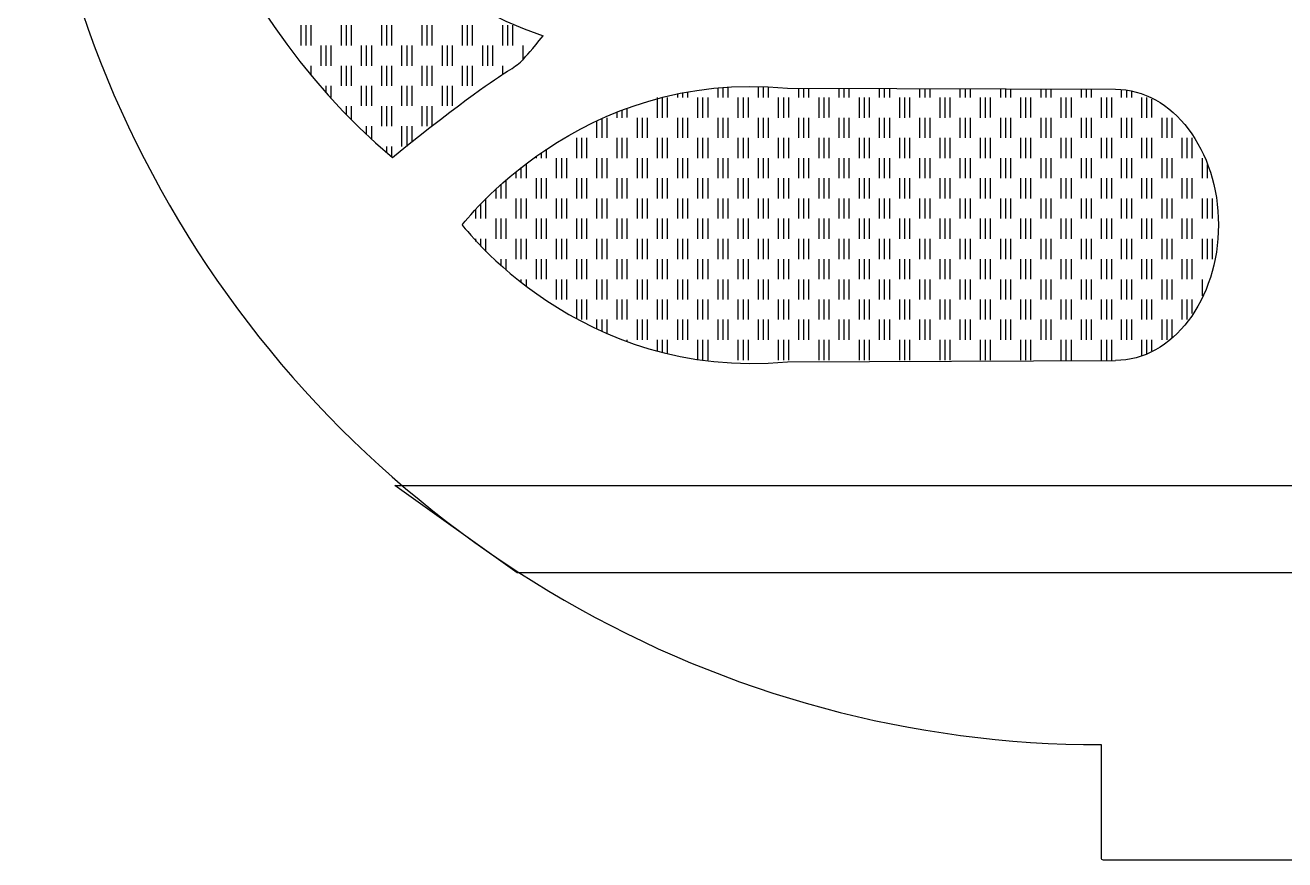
# Model space of a CAD drawing. Extents: x 5 to 365, y 4 to 206.
# Drawn here: x 5.5 to 67.9, y 88 to 129.3 of the extents above; entities that cross this region are included whole.
import ezdxf

# ---------------------------------------------------------------- set-up
doc = ezdxf.new("R2010")
doc.units = 0
doc.layers.add('Your_Design', color=7, linetype='CONTINUOUS')

msp = doc.modelspace()

# ---------------------------------------------------------------- linework, layer by layer
at = {"layer": 'Your_Design', "color": 1}
for points in [[(19.159122, 129.316794), (19.159122, 128.314983)], [(19.409121, 129.316794), (19.409121, 128.314983)], [(19.659121, 129.315796), (19.659121, 128.314983)], [(21.159121, 129.316794), (21.159121, 128.314983)], [(21.409121, 129.316794), (21.409121, 128.314983)], [(21.65912, 129.315796), (21.65912, 128.314983)], [(23.159124, 129.316794), (23.159124, 128.314983)], [(23.409124, 129.316794), (23.409124, 128.314983)], [(23.659123, 129.315796), (23.659123, 128.314983)], [(25.159124, 129.316794), (25.159124, 128.314983)], [(25.409123, 129.316794), (25.409123, 128.314983)], [(25.659123, 129.315796), (25.659123, 128.314983)], [(27.159123, 129.316801), (27.159123, 128.314986)], [(27.409123, 129.316801), (27.409123, 128.314986)], [(27.659122, 129.315799), (27.659122, 128.314986)], [(29.159123, 129.316801), (29.159123, 128.314986)], [(29.409122, 129.316801), (29.409122, 128.314986)], [(29.659122, 129.315799), (29.659122, 128.314986)], [(30.159124, 128.314986), (30.159124, 127.595623)], [(19.659121, 127.314985), (19.659121, 126.836166)], [(29.159123, 127.314988), (29.159123, 126.862889)], [(20.409119, 126.314987), (20.409119, 125.975611)], [(20.659119, 126.314987), (20.659119, 125.735066)], [(22.159123, 126.314987), (22.159123, 125.320799)], [(22.409122, 126.314987), (22.409122, 125.320799)], [(22.659122, 126.314987), (22.659122, 125.320799)], [(24.159122, 126.314987), (24.159122, 125.320799)], [(24.409122, 126.314987), (24.409122, 125.320799)], [(24.659121, 126.314987), (24.659121, 125.320799)], [(26.159122, 126.31499), (26.159122, 125.320799)], [(26.409121, 126.31499), (26.409121, 125.320799)], [(26.659121, 126.31499), (26.659121, 125.320799)], [(39.837434, 125.74336), (39.837434, 126.223645)], [(40.087434, 125.74336), (40.087434, 126.223645)], [(40.337433, 125.74336), (40.337433, 126.261439)], [(41.837434, 125.74336), (41.837434, 126.270889)], [(42.087437, 125.74336), (42.087437, 126.28034)], [(42.337436, 125.74336), (42.337436, 126.270889)], [(43.274646, 126.20667), (59.520195, 126.147781)], [(43.837433, 125.74336), (43.837433, 126.195293)], [(44.087433, 125.74336), (44.087433, 126.20474)], [(44.337432, 125.74336), (44.337432, 126.195293)], [(45.837436, 125.74336), (45.837436, 126.20474)], [(46.087436, 125.74336), (46.087436, 126.20474)], [(46.337435, 125.74336), (46.337435, 126.195293)], [(47.837439, 125.74336), (47.837439, 126.176391)], [(48.087439, 125.74336), (48.087439, 126.195293)], [(48.337438, 125.74336), (48.337438, 126.195293)], [(49.837442, 125.74336), (49.837442, 126.176391)], [(50.087442, 125.74336), (50.087442, 126.176391)], [(50.337441, 125.74336), (50.337441, 126.185842)], [(51.837438, 125.74336), (51.837438, 126.168729)], [(52.087438, 125.74336), (52.087438, 126.168729)], [(52.337437, 125.74336), (52.337437, 126.168729)], [(53.837434, 125.74336), (53.837434, 126.142006)], [(54.087434, 125.74336), (54.087434, 126.155369)], [(54.337437, 125.74336), (54.337437, 126.142006)], [(55.837441, 125.74336), (55.837441, 126.142006)], [(56.08744, 125.74336), (56.08744, 126.168729)], [(56.33744, 125.74336), (56.33744, 126.168729)], [(57.837437, 125.74336), (57.837437, 126.155369)], [(58.087436, 125.74336), (58.087436, 126.142006)], [(58.337436, 125.74336), (58.337436, 126.142006)], [(59.830014, 125.743363), (59.830014, 126.142006)], [(60.080013, 125.743363), (60.080013, 126.115279)], [(36.837433, 124.741545), (36.837433, 125.74336)], [(37.087433, 124.741545), (37.087433, 125.74336)], [(37.337432, 124.742547), (37.337432, 125.74336)], [(37.837431, 125.74336), (37.837431, 125.902364)], [(38.087431, 125.74336), (38.087431, 125.949611)], [(38.33743, 125.74336), (38.33743, 125.996855)], [(38.837433, 124.741545), (38.837433, 125.74336)], [(39.087432, 124.741545), (39.087432, 125.74336)], [(39.337432, 124.742547), (39.337432, 125.74336)], [(40.837436, 124.741545), (40.837436, 125.74336)], [(41.087435, 124.741545), (41.087435, 125.74336)], [(41.337435, 124.742547), (41.337435, 125.74336)], [(42.837435, 124.741545), (42.837435, 125.74336)], [(43.087435, 124.741545), (43.087435, 125.74336)], [(43.337434, 124.742547), (43.337434, 125.74336)], [(44.837438, 124.741545), (44.837438, 125.74336)], [(45.087438, 124.741545), (45.087438, 125.74336)], [(45.337437, 124.742547), (45.337437, 125.74336)], [(46.837434, 124.741545), (46.837434, 125.74336)], [(47.087434, 124.741545), (47.087434, 125.74336)], [(47.337437, 124.742547), (47.337437, 125.74336)], [(48.837437, 124.741545), (48.837437, 125.74336)], [(49.087444, 124.741545), (49.087444, 125.74336)], [(49.337443, 124.742547), (49.337443, 125.74336)], [(50.83744, 124.741545), (50.83744, 125.74336)], [(51.08744, 124.741545), (51.08744, 125.74336)], [(51.337439, 124.742547), (51.337439, 125.74336)], [(52.837436, 124.741545), (52.837436, 125.74336)], [(53.087436, 124.741545), (53.087436, 125.74336)], [(53.337435, 124.742547), (53.337435, 125.74336)], [(54.837436, 124.741545), (54.837436, 125.74336)], [(55.087435, 124.741545), (55.087435, 125.74336)], [(55.337435, 124.742547), (55.337435, 125.74336)], [(56.837439, 124.741545), (56.837439, 125.74336)], [(57.087438, 124.741545), (57.087438, 125.74336)], [(57.337438, 124.742547), (57.337438, 125.74336)], [(58.837435, 124.741545), (58.837435, 125.74336)], [(59.087434, 124.741545), (59.087434, 125.74336)], [(59.337434, 124.742547), (59.337434, 125.74336)], [(60.330013, 125.743363), (60.330013, 126.04846)], [(60.830012, 124.741545), (60.830012, 125.743363)], [(61.080011, 124.741545), (61.080011, 125.743363)], [(61.330011, 124.74255), (61.330011, 125.663184)], [(21.409121, 125.316798), (21.409121, 124.916339)], [(21.65912, 125.315797), (21.65912, 124.635708)], [(23.159124, 125.316798), (23.159124, 124.314984)], [(23.409124, 125.316798), (23.409124, 124.314984)], [(23.659123, 125.315797), (23.659123, 124.314984)], [(25.159124, 125.316798), (25.159124, 124.314984)], [(25.409123, 125.316798), (25.409123, 124.314984)], [(25.659123, 125.315797), (25.659123, 124.314984)], [(34.837437, 124.741545), (34.837437, 124.987406)], [(35.087437, 124.741545), (35.087437, 125.081901)], [(35.337436, 124.742547), (35.337436, 125.195295)], [(22.409122, 124.314984), (22.409122, 123.943064)], [(22.659122, 124.314984), (22.659122, 123.662433)], [(24.659121, 124.314984), (24.659121, 123.555524)], [(33.837436, 123.743357), (33.837436, 124.583864)], [(34.087435, 123.743357), (34.087435, 124.710818)], [(34.337435, 123.743357), (34.337435, 124.737544)], [(35.837431, 123.743357), (35.837431, 124.737544)], [(36.087431, 123.743357), (36.087431, 124.737544)], [(36.33743, 123.743357), (36.33743, 124.737544)], [(37.837431, 123.743357), (37.837431, 124.737544)], [(38.087431, 123.743357), (38.087431, 124.737544)], [(38.33743, 123.743357), (38.33743, 124.737544)], [(39.837434, 123.743357), (39.837434, 124.737544)], [(40.087434, 123.743357), (40.087434, 124.737544)], [(40.337433, 123.743357), (40.337433, 124.737544)], [(41.837434, 123.743357), (41.837434, 124.737544)], [(42.087437, 123.743357), (42.087437, 124.737544)], [(42.337436, 123.743357), (42.337436, 124.737544)], [(43.837433, 123.743357), (43.837433, 124.737544)], [(44.087433, 123.743357), (44.087433, 124.737544)], [(44.337432, 123.743357), (44.337432, 124.737544)], [(45.837436, 123.743357), (45.837436, 124.737544)], [(46.087436, 123.743357), (46.087436, 124.737544)], [(46.337435, 123.743357), (46.337435, 124.737544)], [(47.837439, 123.743357), (47.837439, 124.737544)], [(48.087439, 123.743357), (48.087439, 124.737544)], [(48.337438, 123.743357), (48.337438, 124.737544)], [(49.837442, 123.743357), (49.837442, 124.737544)], [(50.087442, 123.743357), (50.087442, 124.737544)], [(50.337441, 123.743357), (50.337441, 124.737544)], [(51.837438, 123.743357), (51.837438, 124.737544)], [(52.087438, 123.743357), (52.087438, 124.737544)], [(52.337437, 123.743357), (52.337437, 124.737544)], [(53.837434, 123.743357), (53.837434, 124.737544)], [(54.087434, 123.743357), (54.087434, 124.737544)], [(54.337437, 123.743357), (54.337437, 124.737544)], [(55.837441, 123.743357), (55.837441, 124.737544)], [(56.08744, 123.743357), (56.08744, 124.737544)], [(56.33744, 123.743357), (56.33744, 124.737544)], [(57.837437, 123.743357), (57.837437, 124.737544)], [(58.087436, 123.743357), (58.087436, 124.737544)], [(58.337436, 123.743357), (58.337436, 124.737544)], [(59.830014, 123.743364), (59.830014, 124.737544)], [(60.080013, 123.743364), (60.080013, 124.737544)], [(60.330013, 123.743364), (60.330013, 124.737544)], [(61.83001, 123.743364), (61.83001, 124.737544)], [(62.080009, 123.743364), (62.080009, 124.737544)], [(62.330009, 123.743364), (62.330009, 124.737544)], [(23.409124, 123.314982), (23.409124, 123.049975)], [(23.659123, 123.314982), (23.659123, 122.796074)], [(31.087434, 122.743359), (31.087434, 122.995006)], [(31.337434, 122.743359), (31.337434, 123.188769)], [(30.337432, 121.743361), (30.337432, 122.46272)], [(30.837435, 122.743359), (30.837435, 122.83464)], [(64.080005, 121.743361), (64.080005, 122.42208)], [(29.837433, 121.743361), (29.837433, 122.068502)], [(30.087433, 121.743361), (30.087433, 122.275632)], [(30.837435, 120.741542), (30.837435, 121.743361)], [(31.087434, 120.741542), (31.087434, 121.743361)], [(31.337434, 120.742548), (31.337434, 121.743361)], [(32.837438, 120.741542), (32.837438, 121.743361)], [(33.087437, 120.741542), (33.087437, 121.743361)], [(33.337437, 120.742548), (33.337437, 121.743361)], [(34.837437, 120.741542), (34.837437, 121.743361)], [(35.087437, 120.741542), (35.087437, 121.743361)], [(35.337436, 120.742548), (35.337436, 121.743361)], [(36.837433, 120.741542), (36.837433, 121.743361)], [(37.087433, 120.741542), (37.087433, 121.743361)], [(37.337432, 120.742548), (37.337432, 121.743361)], [(38.837433, 120.741542), (38.837433, 121.743361)], [(39.087432, 120.741542), (39.087432, 121.743361)], [(39.337432, 120.742548), (39.337432, 121.743361)], [(40.837436, 120.741542), (40.837436, 121.743361)], [(41.087435, 120.741542), (41.087435, 121.743361)], [(41.337435, 120.742548), (41.337435, 121.743361)], [(42.837435, 120.741542), (42.837435, 121.743361)], [(43.087435, 120.741542), (43.087435, 121.743361)], [(43.337434, 120.742548), (43.337434, 121.743361)], [(44.837438, 120.741542), (44.837438, 121.743361)], [(45.087438, 120.741542), (45.087438, 121.743361)], [(45.337437, 120.742548), (45.337437, 121.743361)], [(46.837434, 120.741542), (46.837434, 121.743361)], [(47.087434, 120.741542), (47.087434, 121.743361)], [(47.337437, 120.742548), (47.337437, 121.743361)], [(48.837437, 120.741542), (48.837437, 121.743361)], [(49.087444, 120.741542), (49.087444, 121.743361)], [(49.337443, 120.742548), (49.337443, 121.743361)], [(50.83744, 120.741542), (50.83744, 121.743361)], [(51.08744, 120.741542), (51.08744, 121.743361)], [(51.337439, 120.742548), (51.337439, 121.743361)], [(52.837436, 120.741542), (52.837436, 121.743361)], [(53.087436, 120.741542), (53.087436, 121.743361)], [(53.337435, 120.742548), (53.337435, 121.743361)], [(54.837436, 120.741542), (54.837436, 121.743361)], [(55.087435, 120.741542), (55.087435, 121.743361)], [(55.337435, 120.742548), (55.337435, 121.743361)], [(56.837439, 120.741542), (56.837439, 121.743361)], [(57.087438, 120.741542), (57.087438, 121.743361)], [(57.337438, 120.742548), (57.337438, 121.743361)], [(58.837435, 120.741542), (58.837435, 121.743361)], [(59.087434, 120.741542), (59.087434, 121.743361)], [(59.337434, 120.742548), (59.337434, 121.743361)], [(60.830012, 120.741542), (60.830012, 121.743361)], [(61.080011, 120.741542), (61.080011, 121.743361)], [(61.330011, 120.742548), (61.330011, 121.743361)], [(62.830008, 120.741542), (62.830008, 121.743361)], [(63.080007, 120.741542), (63.080007, 121.743361)], [(63.330007, 120.742548), (63.330007, 121.743361)], [(28.837435, 120.741542), (28.837435, 121.20214)], [(29.087435, 120.741542), (29.087435, 121.449359)], [(29.337434, 120.742548), (29.337434, 121.649815)], [(28.087433, 119.743354), (28.087433, 120.470274)], [(28.337433, 119.743354), (28.337433, 120.737542)], [(29.837433, 119.743354), (29.837433, 120.737542)], [(30.087433, 119.743354), (30.087433, 120.737542)], [(30.337432, 119.743354), (30.337432, 120.737542)], [(31.837436, 119.743354), (31.837436, 120.737542)], [(32.087436, 119.743354), (32.087436, 120.737542)], [(32.337435, 119.743354), (32.337435, 120.737542)], [(33.837436, 119.743354), (33.837436, 120.737542)], [(34.087435, 119.743354), (34.087435, 120.737542)], [(34.337435, 119.743354), (34.337435, 120.737542)], [(35.837431, 119.743354), (35.837431, 120.737542)], [(36.087431, 119.743354), (36.087431, 120.737542)], [(36.33743, 119.743354), (36.33743, 120.737542)], [(37.837431, 119.743354), (37.837431, 120.737542)], [(38.087431, 119.743354), (38.087431, 120.737542)], [(38.33743, 119.743354), (38.33743, 120.737542)], [(39.837434, 119.743354), (39.837434, 120.737542)], [(40.087434, 119.743354), (40.087434, 120.737542)], [(40.337433, 119.743354), (40.337433, 120.737542)], [(41.837434, 119.743354), (41.837434, 120.737542)], [(42.087437, 119.743354), (42.087437, 120.737542)], [(42.337436, 119.743354), (42.337436, 120.737542)], [(43.837433, 119.743354), (43.837433, 120.737542)], [(44.087433, 119.743354), (44.087433, 120.737542)], [(44.337432, 119.743354), (44.337432, 120.737542)], [(45.837436, 119.743354), (45.837436, 120.737542)], [(46.087436, 119.743354), (46.087436, 120.737542)], [(46.337435, 119.743354), (46.337435, 120.737542)], [(47.837439, 119.743354), (47.837439, 120.737542)], [(48.087439, 119.743354), (48.087439, 120.737542)], [(48.337438, 119.743354), (48.337438, 120.737542)], [(49.837442, 119.743354), (49.837442, 120.737542)], [(50.087442, 119.743354), (50.087442, 120.737542)], [(50.337441, 119.743354), (50.337441, 120.737542)], [(51.837438, 119.743354), (51.837438, 120.737542)], [(52.087438, 119.743354), (52.087438, 120.737542)], [(52.337437, 119.743354), (52.337437, 120.737542)], [(53.837434, 119.743354), (53.837434, 120.737542)], [(54.087434, 119.743354), (54.087434, 120.737542)], [(54.337437, 119.743354), (54.337437, 120.737542)], [(55.837441, 119.743354), (55.837441, 120.737542)], [(56.08744, 119.743354), (56.08744, 120.737542)], [(56.33744, 119.743354), (56.33744, 120.737542)], [(57.837437, 119.743354), (57.837437, 120.737542)], [(58.087436, 119.743354), (58.087436, 120.737542)], [(58.337436, 119.743354), (58.337436, 120.737542)], [(59.830014, 119.743354), (59.830014, 120.737542)], [(60.080013, 119.743354), (60.080013, 120.737542)], [(60.330013, 119.743354), (60.330013, 120.737542)], [(61.83001, 119.743354), (61.83001, 120.737542)], [(62.080009, 119.743354), (62.080009, 120.737542)], [(62.330009, 119.743354), (62.330009, 120.737542)], [(63.830006, 119.743354), (63.830006, 120.737542)], [(64.080005, 119.743354), (64.080005, 120.737542)], [(64.330005, 119.743354), (64.330005, 120.737542)], [(27.837434, 119.743354), (27.837434, 120.196321)], [(27.837434, 118.618663), (27.837434, 118.743356)], [(28.087433, 118.364758), (28.087433, 118.743356)], [(28.337433, 118.117532), (28.337433, 118.743356)], [(29.087435, 117.409718), (29.087435, 117.743358)], [(29.337434, 117.19022), (29.337434, 117.743358)], [(30.837435, 116.74154), (30.837435, 117.743358)], [(31.087434, 116.74154), (31.087434, 117.743358)], [(31.337434, 116.742545), (31.337434, 117.743358)], [(32.837438, 116.741543), (32.837438, 117.743358)], [(33.087437, 116.741543), (33.087437, 117.743358)], [(33.337437, 116.742545), (33.337437, 117.743358)], [(34.837437, 116.74154), (34.837437, 117.743358)], [(35.087437, 116.74154), (35.087437, 117.743358)], [(35.337436, 116.742545), (35.337436, 117.743358)], [(36.837433, 116.741543), (36.837433, 117.743358)], [(37.087433, 116.741543), (37.087433, 117.743358)], [(37.337432, 116.742545), (37.337432, 117.743358)], [(38.837433, 116.74154), (38.837433, 117.743358)], [(39.087432, 116.74154), (39.087432, 117.743358)], [(39.337432, 116.742545), (39.337432, 117.743358)], [(40.837436, 116.741543), (40.837436, 117.743358)], [(41.087435, 116.741543), (41.087435, 117.743358)], [(41.337435, 116.742545), (41.337435, 117.743358)], [(42.837435, 116.74154), (42.837435, 117.743358)], [(43.087435, 116.74154), (43.087435, 117.743358)], [(43.337434, 116.742545), (43.337434, 117.743358)], [(44.837438, 116.741543), (44.837438, 117.743358)], [(45.087438, 116.741543), (45.087438, 117.743358)], [(45.337437, 116.742545), (45.337437, 117.743358)], [(46.837434, 116.74154), (46.837434, 117.743358)], [(47.087434, 116.74154), (47.087434, 117.743358)], [(47.337437, 116.742545), (47.337437, 117.743358)], [(48.837437, 116.741543), (48.837437, 117.743358)], [(49.087444, 116.741543), (49.087444, 117.743358)], [(49.337443, 116.742545), (49.337443, 117.743358)], [(50.83744, 116.74154), (50.83744, 117.743358)], [(51.08744, 116.74154), (51.08744, 117.743358)], [(51.337439, 116.742545), (51.337439, 117.743358)], [(52.837436, 116.741543), (52.837436, 117.743358)], [(53.087436, 116.741543), (53.087436, 117.743358)], [(53.337435, 116.742545), (53.337435, 117.743358)], [(54.837436, 116.74154), (54.837436, 117.743358)], [(55.087435, 116.74154), (55.087435, 117.743358)], [(55.337435, 116.742545), (55.337435, 117.743358)], [(56.837439, 116.741543), (56.837439, 117.743358)], [(57.087438, 116.741543), (57.087438, 117.743358)], [(57.337438, 116.742545), (57.337438, 117.743358)], [(58.837435, 116.74154), (58.837435, 117.743358)], [(59.087434, 116.74154), (59.087434, 117.743358)], [(59.337434, 116.742545), (59.337434, 117.743358)], [(60.830012, 116.74154), (60.830012, 117.743358)], [(61.080011, 116.74154), (61.080011, 117.743358)], [(61.330011, 116.742545), (61.330011, 117.743358)], [(62.830008, 116.74155), (62.830008, 117.743358)], [(63.080007, 116.74155), (63.080007, 117.743358)], [(63.330007, 116.742545), (63.330007, 117.743358)], [(30.087433, 116.579964), (30.087433, 116.737543)], [(30.337432, 116.376468), (30.337432, 116.737543)], [(31.837436, 115.743355), (31.837436, 116.737543)], [(32.087436, 115.743355), (32.087436, 116.737543)], [(32.337435, 115.743355), (32.337435, 116.737543)], [(33.837436, 115.743355), (33.837436, 116.737543)], [(34.087435, 115.743355), (34.087435, 116.737543)], [(34.337435, 115.743355), (34.337435, 116.737543)], [(35.837431, 115.743362), (35.837431, 116.737543)], [(36.087431, 115.743362), (36.087431, 116.737543)], [(36.33743, 115.743362), (36.33743, 116.737543)], [(37.837431, 115.743355), (37.837431, 116.737543)], [(38.087431, 115.743355), (38.087431, 116.737543)], [(38.33743, 115.743355), (38.33743, 116.737543)], [(39.837434, 115.743355), (39.837434, 116.737543)], [(40.087434, 115.743355), (40.087434, 116.737543)], [(40.337433, 115.743355), (40.337433, 116.737543)], [(41.837434, 115.743355), (41.837434, 116.737543)], [(42.087437, 115.743355), (42.087437, 116.737543)], [(42.337436, 115.743355), (42.337436, 116.737543)], [(43.837433, 115.743362), (43.837433, 116.737543)], [(44.087433, 115.743362), (44.087433, 116.737543)], [(44.337432, 115.743362), (44.337432, 116.737543)], [(45.837436, 115.743355), (45.837436, 116.737543)], [(46.087436, 115.743355), (46.087436, 116.737543)], [(46.337435, 115.743355), (46.337435, 116.737543)], [(47.837439, 115.743355), (47.837439, 116.737543)], [(48.087439, 115.743355), (48.087439, 116.737543)], [(48.337438, 115.743355), (48.337438, 116.737543)], [(49.837442, 115.743355), (49.837442, 116.737543)], [(50.087442, 115.743355), (50.087442, 116.737543)], [(50.337441, 115.743355), (50.337441, 116.737543)], [(51.837438, 115.743362), (51.837438, 116.737543)], [(52.087438, 115.743362), (52.087438, 116.737543)], [(52.337437, 115.743362), (52.337437, 116.737543)], [(53.837434, 115.743355), (53.837434, 116.737543)], [(54.087434, 115.743355), (54.087434, 116.737543)], [(54.337437, 115.743355), (54.337437, 116.737543)], [(55.837441, 115.743355), (55.837441, 116.737543)], [(56.08744, 115.743355), (56.08744, 116.737543)], [(56.33744, 115.743355), (56.33744, 116.737543)], [(57.837437, 115.743355), (57.837437, 116.737543)], [(58.087436, 115.743355), (58.087436, 116.737543)], [(58.337436, 115.743355), (58.337436, 116.737543)], [(59.830014, 115.743362), (59.830014, 116.73755)], [(60.080013, 115.743362), (60.080013, 116.73755)], [(60.330013, 115.743362), (60.330013, 116.73755)], [(61.83001, 115.743362), (61.83001, 116.73755)], [(62.080009, 115.743362), (62.080009, 116.73755)], [(62.330009, 115.743362), (62.330009, 116.73755)], [(63.830006, 115.922898), (63.830006, 116.73755)], [(32.837438, 114.790608), (32.837438, 115.743355)], [(63.330007, 115.04574), (63.330007, 115.743351)], [(33.837436, 114.272522), (33.837436, 114.743357)], [(34.087435, 114.168583), (34.087435, 114.743353)], [(34.337435, 114.045735), (34.337435, 114.743353)], [(62.330009, 113.866196), (62.330009, 114.743353)], [(35.337436, 113.640235), (35.337436, 113.743355)], [(36.837433, 113.166768), (36.837433, 113.743355)], [(37.087433, 113.11007), (37.087433, 113.743355)], [(37.337432, 113.054373), (37.337432, 113.743355)], [(38.837433, 112.741541), (38.837433, 113.743355)], [(39.087432, 112.741541), (39.087432, 113.743355)], [(39.337432, 112.742543), (39.337432, 113.743355)], [(40.837436, 112.741541), (40.837436, 113.743355)], [(41.087435, 112.741541), (41.087435, 113.743355)], [(41.337435, 112.742543), (41.337435, 113.743355)], [(42.837435, 112.741541), (42.837435, 113.743355)], [(43.087435, 112.741541), (43.087435, 113.743355)], [(43.337434, 112.742543), (43.337434, 113.743355)], [(44.837438, 112.741548), (44.837438, 113.743355)], [(45.087438, 112.741548), (45.087438, 113.743355)], [(45.337437, 112.742543), (45.337437, 113.743355)], [(46.837434, 112.741541), (46.837434, 113.743355)], [(47.087434, 112.741541), (47.087434, 113.743355)], [(47.337437, 112.742543), (47.337437, 113.743355)], [(48.837437, 112.741541), (48.837437, 113.743355)], [(49.087444, 112.741541), (49.087444, 113.743355)], [(49.337443, 112.742543), (49.337443, 113.743355)], [(50.83744, 112.741541), (50.83744, 113.743355)], [(51.08744, 112.741541), (51.08744, 113.743355)], [(51.337439, 112.742543), (51.337439, 113.743355)], [(52.837436, 112.741548), (52.837436, 113.743355)], [(53.087436, 112.741548), (53.087436, 113.743355)], [(53.337435, 112.742543), (53.337435, 113.743355)], [(54.837436, 112.741541), (54.837436, 113.743355)], [(55.087435, 112.741541), (55.087435, 113.743355)], [(55.337435, 112.742543), (55.337435, 113.743355)], [(56.837439, 112.741541), (56.837439, 113.743355)], [(57.087438, 112.741541), (57.087438, 113.743355)], [(57.337438, 112.742543), (57.337438, 113.743355)], [(58.837435, 112.741541), (58.837435, 113.743355)], [(59.087434, 112.741541), (59.087434, 113.743355)], [(59.337434, 112.742543), (59.337434, 113.743355)], [(60.830012, 112.968331), (60.830012, 113.743355)], [(61.080011, 113.072277), (61.080011, 113.743355)], [(61.330011, 113.196112), (61.330011, 113.743355)], [(43.274646, 112.658413), (59.520195, 112.722408)]]:
    msp.add_lwpolyline(points, dxfattribs=at)
msp.add_lwpolyline([(29.877576, 102.209187), (23.825232, 106.535418), (130.205152, 106.535418), (130.205152, 102.209187)], close=True, dxfattribs=at)
at = {"layer": 'Your_Design', "color": 5}
for points in [[(58.806902, 93.706303), (58.807002, 88.107017)], [(58.810102, 93.704238), (58.810102, 93.707338)], [(58.908502, 88.005017), (79.709301, 88.005017)]]:
    msp.add_lwpolyline(points, dxfattribs=at)
for points in [[(5.509903, 147.102677), (5.509903, 137.727677), (7.978803, 128.520647), (12.662403, 120.403457)], [(12.662403, 120.403457), (17.349903, 112.286267), (24.092102, 105.544088), (32.209302, 100.856588)], [(32.209302, 100.856588), (40.326502, 96.169088), (49.439002, 93.704238), (58.810102, 93.704238)], [(58.807002, 88.107017), (58.807002, 88.052317), (58.850002, 88.005017), (58.908502, 88.005017)]]:
    msp.add_open_spline(points, degree=3, dxfattribs=at)
at = {"layer": 'Your_Design', "color": 1}
for points in [[(14.701265, 145.141628), (14.701265, 145.141628), (21.037109, 132.068434), (31.171278, 128.797228)], [(10.970136, 143.751308), (10.970136, 143.751308), (14.535045, 130.359594), (23.70195, 122.770955)], [(23.70195, 122.770955), (31.171278, 128.797228), (28.964431, 126.118885), (31.171278, 128.797228)], [(20.15912, 128.314986), (20.15912, 127.346237), (20.15912, 127.314985), (20.15912, 127.314985)], [(20.409119, 128.314986), (20.409119, 127.346237), (20.409119, 127.314985), (20.409119, 127.314985)], [(20.659119, 128.314986), (20.659119, 127.346237), (20.659119, 127.314988), (20.659119, 127.314988)], [(22.159123, 128.314986), (22.159123, 127.346237), (22.159123, 127.314985), (22.159123, 127.314985)], [(22.409122, 128.314986), (22.409122, 127.346237), (22.409122, 127.314985), (22.409122, 127.314985)], [(22.659122, 128.314986), (22.659122, 127.346237), (22.659122, 127.314988), (22.659122, 127.314988)], [(24.159122, 128.314986), (24.159122, 127.346237), (24.159122, 127.314985), (24.159122, 127.314985)], [(24.409122, 128.314986), (24.409122, 127.346237), (24.409122, 127.314985), (24.409122, 127.314985)], [(24.659121, 128.314986), (24.659121, 127.346237), (24.659121, 127.314988), (24.659121, 127.314988)], [(26.159122, 128.314986), (26.159122, 127.346237), (26.159122, 127.314988), (26.159122, 127.314988)], [(26.409121, 128.314986), (26.409121, 127.346237), (26.409121, 127.314988), (26.409121, 127.314988)], [(26.659121, 128.314986), (26.659121, 127.346237), (26.659121, 127.314988), (26.659121, 127.314988)], [(28.159121, 128.314986), (28.159121, 127.346237), (28.159121, 127.314988), (28.159121, 127.314988)], [(28.409121, 128.314986), (28.409121, 127.346237), (28.409121, 127.314988), (28.409121, 127.314988)], [(28.65912, 128.314986), (28.65912, 127.346237), (28.65912, 127.314988), (28.65912, 127.314988)], [(21.159121, 127.314985), (21.159121, 126.346232), (21.159121, 126.314987), (21.159121, 126.314987)], [(21.409121, 127.314985), (21.409121, 126.346232), (21.409121, 126.314987), (21.409121, 126.314987)], [(21.65912, 127.314985), (21.65912, 126.346232), (21.65912, 126.31499), (21.65912, 126.31499)], [(23.159124, 127.314985), (23.159124, 126.346232), (23.159124, 126.314987), (23.159124, 126.314987)], [(23.409124, 127.314985), (23.409124, 126.346232), (23.409124, 126.314987), (23.409124, 126.314987)], [(23.659123, 127.314985), (23.659123, 126.346232), (23.659123, 126.31499), (23.659123, 126.31499)], [(25.159124, 127.314985), (25.159124, 126.346232), (25.159124, 126.314987), (25.159124, 126.314987)], [(25.409123, 127.314985), (25.409123, 126.346232), (25.409123, 126.314987), (25.409123, 126.314987)], [(25.659123, 127.314985), (25.659123, 126.346232), (25.659123, 126.31499), (25.659123, 126.31499)], [(27.159123, 127.314988), (27.159123, 126.346239), (27.159123, 126.31499), (27.159123, 126.31499)], [(27.409123, 127.314988), (27.409123, 126.346239), (27.409123, 126.31499), (27.409123, 126.31499)], [(27.659122, 127.314988), (27.659122, 126.346239), (27.659122, 126.31499), (27.659122, 126.31499)], [(27.162122, 119.432548), (27.162122, 119.432548), (32.970126, 127.192001), (43.274646, 126.20667)], [(59.520195, 126.147781), (62.339897, 126.147781), (64.625718, 123.142409), (64.625718, 119.435095)], [(24.159122, 124.314984), (24.159122, 123.346235), (24.159122, 123.314982), (24.159122, 123.314982)], [(24.409122, 124.314984), (24.409122, 123.346238), (24.409122, 123.314982), (24.409122, 123.314982)], [(32.837438, 122.743359), (32.837438, 123.712104), (32.837438, 123.743357), (32.837438, 123.743357)], [(33.087437, 122.743359), (33.087437, 123.712104), (33.087437, 123.743357), (33.087437, 123.743357)], [(33.337437, 122.743359), (33.337437, 123.712104), (33.337437, 123.743357), (33.337437, 123.743357)], [(34.837437, 122.743359), (34.837437, 123.712104), (34.837437, 123.743357), (34.837437, 123.743357)], [(35.087437, 122.743359), (35.087437, 123.712104), (35.087437, 123.743357), (35.087437, 123.743357)], [(35.337436, 122.743359), (35.337436, 123.712104), (35.337436, 123.743357), (35.337436, 123.743357)], [(36.837433, 122.743359), (36.837433, 123.712104), (36.837433, 123.743357), (36.837433, 123.743357)], [(37.087433, 122.743359), (37.087433, 123.712104), (37.087433, 123.743357), (37.087433, 123.743357)], [(37.337432, 122.743359), (37.337432, 123.712104), (37.337432, 123.743357), (37.337432, 123.743357)], [(38.837433, 122.743359), (38.837433, 123.712104), (38.837433, 123.743357), (38.837433, 123.743357)], [(39.087432, 122.743359), (39.087432, 123.712104), (39.087432, 123.743357), (39.087432, 123.743357)], [(39.337432, 122.743359), (39.337432, 123.712104), (39.337432, 123.743357), (39.337432, 123.743357)], [(40.837436, 122.743359), (40.837436, 123.712104), (40.837436, 123.743357), (40.837436, 123.743357)], [(41.087435, 122.743359), (41.087435, 123.712104), (41.087435, 123.743357), (41.087435, 123.743357)], [(41.337435, 122.743359), (41.337435, 123.712104), (41.337435, 123.743357), (41.337435, 123.743357)], [(42.837435, 122.743359), (42.837435, 123.712104), (42.837435, 123.743357), (42.837435, 123.743357)], [(43.087435, 122.743359), (43.087435, 123.712104), (43.087435, 123.743357), (43.087435, 123.743357)], [(43.337434, 122.743359), (43.337434, 123.712104), (43.337434, 123.743357), (43.337434, 123.743357)], [(44.837438, 122.743359), (44.837438, 123.712104), (44.837438, 123.743357), (44.837438, 123.743357)], [(45.087438, 122.743359), (45.087438, 123.712104), (45.087438, 123.743357), (45.087438, 123.743357)], [(45.337437, 122.743359), (45.337437, 123.712104), (45.337437, 123.743357), (45.337437, 123.743357)], [(46.837434, 122.743359), (46.837434, 123.712104), (46.837434, 123.743357), (46.837434, 123.743357)], [(47.087434, 122.743359), (47.087434, 123.712104), (47.087434, 123.743357), (47.087434, 123.743357)], [(47.337437, 122.743359), (47.337437, 123.712104), (47.337437, 123.743357), (47.337437, 123.743357)], [(48.837437, 122.743359), (48.837437, 123.712104), (48.837437, 123.743357), (48.837437, 123.743357)], [(49.087444, 122.743359), (49.087444, 123.712104), (49.087444, 123.743357), (49.087444, 123.743357)], [(49.337443, 122.743359), (49.337443, 123.712104), (49.337443, 123.743357), (49.337443, 123.743357)], [(50.83744, 122.743359), (50.83744, 123.712104), (50.83744, 123.743357), (50.83744, 123.743357)], [(51.08744, 122.743359), (51.08744, 123.712104), (51.08744, 123.743357), (51.08744, 123.743357)], [(51.337439, 122.743359), (51.337439, 123.712104), (51.337439, 123.743357), (51.337439, 123.743357)], [(52.837436, 122.743359), (52.837436, 123.712104), (52.837436, 123.743357), (52.837436, 123.743357)], [(53.087436, 122.743359), (53.087436, 123.712104), (53.087436, 123.743357), (53.087436, 123.743357)], [(53.337435, 122.743359), (53.337435, 123.712104), (53.337435, 123.743357), (53.337435, 123.743357)], [(54.837436, 122.743359), (54.837436, 123.712104), (54.837436, 123.743357), (54.837436, 123.743357)], [(55.087435, 122.743359), (55.087435, 123.712104), (55.087435, 123.743357), (55.087435, 123.743357)], [(55.337435, 122.743359), (55.337435, 123.712104), (55.337435, 123.743357), (55.337435, 123.743357)], [(56.837439, 122.743359), (56.837439, 123.712104), (56.837439, 123.743357), (56.837439, 123.743357)], [(57.087438, 122.743359), (57.087438, 123.712104), (57.087438, 123.743357), (57.087438, 123.743357)], [(57.337438, 122.743359), (57.337438, 123.712104), (57.337438, 123.743357), (57.337438, 123.743357)], [(58.837435, 122.743359), (58.837435, 123.712104), (58.837435, 123.743357), (58.837435, 123.743357)], [(59.087434, 122.743359), (59.087434, 123.712104), (59.087434, 123.743357), (59.087434, 123.743357)], [(59.337434, 122.743359), (59.337434, 123.712104), (59.337434, 123.743357), (59.337434, 123.743357)], [(60.830012, 122.743359), (60.830012, 123.712111), (60.830012, 123.743364), (60.830012, 123.743364)], [(61.080011, 122.743359), (61.080011, 123.712111), (61.080011, 123.743364), (61.080011, 123.743364)], [(61.330011, 122.743359), (61.330011, 123.712111), (61.330011, 123.743357), (61.330011, 123.743357)], [(62.830008, 122.743359), (62.830008, 123.712111), (62.830008, 123.743364), (62.830008, 123.743364)], [(63.080007, 122.743359), (63.080007, 123.712111), (63.080007, 123.743364), (63.080007, 123.743364)], [(63.330007, 122.743359), (63.330007, 123.712111), (63.330007, 123.743357), (63.330007, 123.743357)], [(31.837436, 121.743361), (31.837436, 122.712106), (31.837436, 122.743359), (31.837436, 122.743359)], [(32.087436, 121.743361), (32.087436, 122.712106), (32.087436, 122.743359), (32.087436, 122.743359)], [(32.337435, 121.743361), (32.337435, 122.712106), (32.337435, 122.743359), (32.337435, 122.743359)], [(33.837436, 121.743361), (33.837436, 122.712106), (33.837436, 122.743359), (33.837436, 122.743359)], [(34.087435, 121.743361), (34.087435, 122.712106), (34.087435, 122.743359), (34.087435, 122.743359)], [(34.337435, 121.743361), (34.337435, 122.712106), (34.337435, 122.743359), (34.337435, 122.743359)], [(35.837431, 121.743361), (35.837431, 122.712106), (35.837431, 122.743359), (35.837431, 122.743359)], [(36.087431, 121.743361), (36.087431, 122.712106), (36.087431, 122.743359), (36.087431, 122.743359)], [(36.33743, 121.743361), (36.33743, 122.712106), (36.33743, 122.743359), (36.33743, 122.743359)], [(37.837431, 121.743361), (37.837431, 122.712106), (37.837431, 122.743359), (37.837431, 122.743359)], [(38.087431, 121.743361), (38.087431, 122.712106), (38.087431, 122.743359), (38.087431, 122.743359)], [(38.33743, 121.743361), (38.33743, 122.712106), (38.33743, 122.743359), (38.33743, 122.743359)], [(39.837434, 121.743361), (39.837434, 122.712106), (39.837434, 122.743359), (39.837434, 122.743359)], [(40.087434, 121.743361), (40.087434, 122.712106), (40.087434, 122.743359), (40.087434, 122.743359)], [(40.337433, 121.743361), (40.337433, 122.712106), (40.337433, 122.743359), (40.337433, 122.743359)], [(41.837434, 121.743361), (41.837434, 122.712106), (41.837434, 122.743359), (41.837434, 122.743359)], [(42.087437, 121.743361), (42.087437, 122.712106), (42.087437, 122.743359), (42.087437, 122.743359)], [(42.337436, 121.743361), (42.337436, 122.712106), (42.337436, 122.743359), (42.337436, 122.743359)], [(43.837433, 121.743361), (43.837433, 122.712106), (43.837433, 122.743359), (43.837433, 122.743359)], [(44.087433, 121.743361), (44.087433, 122.712106), (44.087433, 122.743359), (44.087433, 122.743359)], [(44.337432, 121.743361), (44.337432, 122.712106), (44.337432, 122.743359), (44.337432, 122.743359)], [(45.837436, 121.743361), (45.837436, 122.712106), (45.837436, 122.743359), (45.837436, 122.743359)], [(46.087436, 121.743361), (46.087436, 122.712106), (46.087436, 122.743359), (46.087436, 122.743359)], [(46.337435, 121.743361), (46.337435, 122.712106), (46.337435, 122.743359), (46.337435, 122.743359)], [(47.837439, 121.743361), (47.837439, 122.712106), (47.837439, 122.743359), (47.837439, 122.743359)], [(48.087439, 121.743361), (48.087439, 122.712106), (48.087439, 122.743359), (48.087439, 122.743359)], [(48.337438, 121.743361), (48.337438, 122.712106), (48.337438, 122.743359), (48.337438, 122.743359)], [(49.837442, 121.743361), (49.837442, 122.712106), (49.837442, 122.743359), (49.837442, 122.743359)], [(50.087442, 121.743361), (50.087442, 122.712106), (50.087442, 122.743359), (50.087442, 122.743359)], [(50.337441, 121.743361), (50.337441, 122.712106), (50.337441, 122.743359), (50.337441, 122.743359)], [(51.837438, 121.743361), (51.837438, 122.712106), (51.837438, 122.743359), (51.837438, 122.743359)], [(52.087438, 121.743361), (52.087438, 122.712106), (52.087438, 122.743359), (52.087438, 122.743359)], [(52.337437, 121.743361), (52.337437, 122.712106), (52.337437, 122.743359), (52.337437, 122.743359)], [(53.837434, 121.743361), (53.837434, 122.712106), (53.837434, 122.743359), (53.837434, 122.743359)], [(54.087434, 121.743361), (54.087434, 122.712106), (54.087434, 122.743359), (54.087434, 122.743359)], [(54.337437, 121.743361), (54.337437, 122.712106), (54.337437, 122.743359), (54.337437, 122.743359)], [(55.837441, 121.743361), (55.837441, 122.712106), (55.837441, 122.743359), (55.837441, 122.743359)], [(56.08744, 121.743361), (56.08744, 122.712106), (56.08744, 122.743359), (56.08744, 122.743359)], [(56.33744, 121.743361), (56.33744, 122.712106), (56.33744, 122.743359), (56.33744, 122.743359)], [(57.837437, 121.743361), (57.837437, 122.712106), (57.837437, 122.743359), (57.837437, 122.743359)], [(58.087436, 121.743361), (58.087436, 122.712106), (58.087436, 122.743359), (58.087436, 122.743359)], [(58.337436, 121.743361), (58.337436, 122.712106), (58.337436, 122.743359), (58.337436, 122.743359)], [(59.830014, 121.743361), (59.830014, 122.712113), (59.830014, 122.743359), (59.830014, 122.743359)], [(60.080013, 121.743361), (60.080013, 122.712106), (60.080013, 122.743359), (60.080013, 122.743359)], [(60.330013, 121.743361), (60.330013, 122.712113), (60.330013, 122.743359), (60.330013, 122.743359)], [(61.83001, 121.743361), (61.83001, 122.712113), (61.83001, 122.743359), (61.83001, 122.743359)], [(62.080009, 121.743361), (62.080009, 122.712106), (62.080009, 122.743359), (62.080009, 122.743359)], [(62.330009, 121.743361), (62.330009, 122.712113), (62.330009, 122.743359), (62.330009, 122.743359)], [(63.830006, 121.743361), (63.830006, 122.712113), (63.830006, 122.743359), (63.830006, 122.743359)], [(27.162122, 119.432548), (27.162122, 119.432548), (32.970126, 111.673085), (43.274646, 112.658413)], [(28.837435, 118.743356), (28.837435, 119.712101), (28.837435, 119.743354), (28.837435, 119.743354)], [(29.087435, 118.743356), (29.087435, 119.712101), (29.087435, 119.743354), (29.087435, 119.743354)], [(29.337434, 118.743356), (29.337434, 119.712101), (29.337434, 119.743354), (29.337434, 119.743354)], [(30.837435, 118.743356), (30.837435, 119.712101), (30.837435, 119.743354), (30.837435, 119.743354)], [(31.087434, 118.743356), (31.087434, 119.712101), (31.087434, 119.743354), (31.087434, 119.743354)], [(31.337434, 118.743356), (31.337434, 119.712101), (31.337434, 119.743354), (31.337434, 119.743354)], [(32.837438, 118.743356), (32.837438, 119.712101), (32.837438, 119.743354), (32.837438, 119.743354)], [(33.087437, 118.743356), (33.087437, 119.712101), (33.087437, 119.743354), (33.087437, 119.743354)], [(33.337437, 118.743356), (33.337437, 119.712101), (33.337437, 119.743354), (33.337437, 119.743354)], [(34.837437, 118.743356), (34.837437, 119.712101), (34.837437, 119.743354), (34.837437, 119.743354)], [(35.087437, 118.743356), (35.087437, 119.712101), (35.087437, 119.743354), (35.087437, 119.743354)], [(35.337436, 118.743356), (35.337436, 119.712101), (35.337436, 119.743354), (35.337436, 119.743354)], [(36.837433, 118.743356), (36.837433, 119.712101), (36.837433, 119.743354), (36.837433, 119.743354)], [(37.087433, 118.743356), (37.087433, 119.712101), (37.087433, 119.743354), (37.087433, 119.743354)], [(37.337432, 118.743356), (37.337432, 119.712101), (37.337432, 119.743354), (37.337432, 119.743354)], [(38.837433, 118.743356), (38.837433, 119.712101), (38.837433, 119.743354), (38.837433, 119.743354)], [(39.087432, 118.743356), (39.087432, 119.712101), (39.087432, 119.743354), (39.087432, 119.743354)], [(39.337432, 118.743356), (39.337432, 119.712101), (39.337432, 119.743354), (39.337432, 119.743354)], [(40.837436, 118.743356), (40.837436, 119.712101), (40.837436, 119.743354), (40.837436, 119.743354)], [(41.087435, 118.743356), (41.087435, 119.712101), (41.087435, 119.743354), (41.087435, 119.743354)], [(41.337435, 118.743356), (41.337435, 119.712101), (41.337435, 119.743354), (41.337435, 119.743354)], [(42.837435, 118.743356), (42.837435, 119.712101), (42.837435, 119.743354), (42.837435, 119.743354)], [(43.087435, 118.743356), (43.087435, 119.712101), (43.087435, 119.743354), (43.087435, 119.743354)], [(43.337434, 118.743356), (43.337434, 119.712101), (43.337434, 119.743354), (43.337434, 119.743354)], [(44.837438, 118.743356), (44.837438, 119.712101), (44.837438, 119.743354), (44.837438, 119.743354)], [(45.087438, 118.743356), (45.087438, 119.712101), (45.087438, 119.743354), (45.087438, 119.743354)], [(45.337437, 118.743356), (45.337437, 119.712101), (45.337437, 119.743354), (45.337437, 119.743354)], [(46.837434, 118.743356), (46.837434, 119.712101), (46.837434, 119.743354), (46.837434, 119.743354)], [(47.087434, 118.743356), (47.087434, 119.712101), (47.087434, 119.743354), (47.087434, 119.743354)], [(47.337437, 118.743356), (47.337437, 119.712101), (47.337437, 119.743354), (47.337437, 119.743354)], [(48.837437, 118.743356), (48.837437, 119.712101), (48.837437, 119.743354), (48.837437, 119.743354)], [(49.087444, 118.743356), (49.087444, 119.712101), (49.087444, 119.743354), (49.087444, 119.743354)], [(49.337443, 118.743356), (49.337443, 119.712101), (49.337443, 119.743354), (49.337443, 119.743354)], [(50.83744, 118.743356), (50.83744, 119.712101), (50.83744, 119.743354), (50.83744, 119.743354)], [(51.08744, 118.743356), (51.08744, 119.712101), (51.08744, 119.743354), (51.08744, 119.743354)], [(51.337439, 118.743356), (51.337439, 119.712101), (51.337439, 119.743354), (51.337439, 119.743354)], [(52.837436, 118.743356), (52.837436, 119.712101), (52.837436, 119.743354), (52.837436, 119.743354)], [(53.087436, 118.743356), (53.087436, 119.712101), (53.087436, 119.743354), (53.087436, 119.743354)], [(53.337435, 118.743356), (53.337435, 119.712101), (53.337435, 119.743354), (53.337435, 119.743354)], [(54.837436, 118.743356), (54.837436, 119.712101), (54.837436, 119.743354), (54.837436, 119.743354)], [(55.087435, 118.743356), (55.087435, 119.712101), (55.087435, 119.743354), (55.087435, 119.743354)], [(55.337435, 118.743356), (55.337435, 119.712101), (55.337435, 119.743354), (55.337435, 119.743354)], [(56.837439, 118.743356), (56.837439, 119.712101), (56.837439, 119.743354), (56.837439, 119.743354)], [(57.087438, 118.743356), (57.087438, 119.712101), (57.087438, 119.743354), (57.087438, 119.743354)], [(57.337438, 118.743356), (57.337438, 119.712101), (57.337438, 119.743354), (57.337438, 119.743354)], [(58.837435, 118.743356), (58.837435, 119.712101), (58.837435, 119.743354), (58.837435, 119.743354)], [(59.087434, 118.743356), (59.087434, 119.712101), (59.087434, 119.743354), (59.087434, 119.743354)], [(59.337434, 118.743356), (59.337434, 119.712101), (59.337434, 119.743354), (59.337434, 119.743354)], [(64.625718, 119.435095), (64.625718, 115.72778), (62.339897, 112.722408), (59.520195, 112.722408)], [(60.830012, 118.743356), (60.830012, 119.712101), (60.830012, 119.743354), (60.830012, 119.743354)], [(61.080011, 118.743356), (61.080011, 119.712101), (61.080011, 119.743354), (61.080011, 119.743354)], [(61.330011, 118.743356), (61.330011, 119.712101), (61.330011, 119.743354), (61.330011, 119.743354)], [(62.830008, 118.743356), (62.830008, 119.712101), (62.830008, 119.743354), (62.830008, 119.743354)], [(63.080007, 118.743356), (63.080007, 119.712101), (63.080007, 119.743354), (63.080007, 119.743354)], [(63.330007, 118.743356), (63.330007, 119.712101), (63.330007, 119.743354), (63.330007, 119.743354)], [(29.837433, 117.743358), (29.837433, 118.712107), (29.837433, 118.743356), (29.837433, 118.743356)], [(30.087433, 117.743358), (30.087433, 118.712103), (30.087433, 118.743356), (30.087433, 118.743356)], [(30.337432, 117.743358), (30.337432, 118.712107), (30.337432, 118.743356), (30.337432, 118.743356)], [(31.837436, 117.743358), (31.837436, 118.712107), (31.837436, 118.743356), (31.837436, 118.743356)], [(32.087436, 117.743358), (32.087436, 118.712103), (32.087436, 118.743356), (32.087436, 118.743356)], [(32.337435, 117.743358), (32.337435, 118.712107), (32.337435, 118.743356), (32.337435, 118.743356)], [(33.837436, 117.743358), (33.837436, 118.712107), (33.837436, 118.743356), (33.837436, 118.743356)], [(34.087435, 117.743358), (34.087435, 118.712103), (34.087435, 118.743356), (34.087435, 118.743356)], [(34.337435, 117.743358), (34.337435, 118.712107), (34.337435, 118.743356), (34.337435, 118.743356)], [(35.837431, 117.743358), (35.837431, 118.712107), (35.837431, 118.743356), (35.837431, 118.743356)], [(36.087431, 117.743358), (36.087431, 118.712103), (36.087431, 118.743356), (36.087431, 118.743356)], [(36.33743, 117.743358), (36.33743, 118.712107), (36.33743, 118.743356), (36.33743, 118.743356)], [(37.837431, 117.743358), (37.837431, 118.712107), (37.837431, 118.743356), (37.837431, 118.743356)], [(38.087431, 117.743358), (38.087431, 118.712103), (38.087431, 118.743356), (38.087431, 118.743356)], [(38.33743, 117.743358), (38.33743, 118.712107), (38.33743, 118.743356), (38.33743, 118.743356)], [(39.837434, 117.743358), (39.837434, 118.712107), (39.837434, 118.743356), (39.837434, 118.743356)], [(40.087434, 117.743358), (40.087434, 118.712103), (40.087434, 118.743356), (40.087434, 118.743356)], [(40.337433, 117.743358), (40.337433, 118.712107), (40.337433, 118.743356), (40.337433, 118.743356)], [(41.837434, 117.743358), (41.837434, 118.712107), (41.837434, 118.743356), (41.837434, 118.743356)], [(42.087437, 117.743358), (42.087437, 118.712103), (42.087437, 118.743356), (42.087437, 118.743356)], [(42.337436, 117.743358), (42.337436, 118.712107), (42.337436, 118.743356), (42.337436, 118.743356)], [(43.837433, 117.743358), (43.837433, 118.712107), (43.837433, 118.743356), (43.837433, 118.743356)], [(44.087433, 117.743358), (44.087433, 118.712103), (44.087433, 118.743356), (44.087433, 118.743356)], [(44.337432, 117.743358), (44.337432, 118.712107), (44.337432, 118.743356), (44.337432, 118.743356)], [(45.837436, 117.743358), (45.837436, 118.712107), (45.837436, 118.743356), (45.837436, 118.743356)], [(46.087436, 117.743358), (46.087436, 118.712103), (46.087436, 118.743356), (46.087436, 118.743356)], [(46.337435, 117.743358), (46.337435, 118.712107), (46.337435, 118.743356), (46.337435, 118.743356)], [(47.837439, 117.743358), (47.837439, 118.712107), (47.837439, 118.743356), (47.837439, 118.743356)], [(48.087439, 117.743358), (48.087439, 118.712103), (48.087439, 118.743356), (48.087439, 118.743356)], [(48.337438, 117.743358), (48.337438, 118.712107), (48.337438, 118.743356), (48.337438, 118.743356)], [(49.837442, 117.743358), (49.837442, 118.712107), (49.837442, 118.743356), (49.837442, 118.743356)], [(50.087442, 117.743358), (50.087442, 118.712103), (50.087442, 118.743356), (50.087442, 118.743356)], [(50.337441, 117.743358), (50.337441, 118.712107), (50.337441, 118.743356), (50.337441, 118.743356)], [(51.837438, 117.743358), (51.837438, 118.712107), (51.837438, 118.743356), (51.837438, 118.743356)], [(52.087438, 117.743358), (52.087438, 118.712103), (52.087438, 118.743356), (52.087438, 118.743356)], [(52.337437, 117.743358), (52.337437, 118.712107), (52.337437, 118.743356), (52.337437, 118.743356)], [(53.837434, 117.743358), (53.837434, 118.712107), (53.837434, 118.743356), (53.837434, 118.743356)], [(54.087434, 117.743358), (54.087434, 118.712103), (54.087434, 118.743356), (54.087434, 118.743356)], [(54.337437, 117.743358), (54.337437, 118.712107), (54.337437, 118.743356), (54.337437, 118.743356)], [(55.837441, 117.743358), (55.837441, 118.712107), (55.837441, 118.743356), (55.837441, 118.743356)], [(56.08744, 117.743358), (56.08744, 118.712103), (56.08744, 118.743356), (56.08744, 118.743356)], [(56.33744, 117.743358), (56.33744, 118.712107), (56.33744, 118.743356), (56.33744, 118.743356)], [(57.837437, 117.743358), (57.837437, 118.712107), (57.837437, 118.743356), (57.837437, 118.743356)], [(58.087436, 117.743358), (58.087436, 118.712103), (58.087436, 118.743356), (58.087436, 118.743356)], [(58.337436, 117.743358), (58.337436, 118.712107), (58.337436, 118.743356), (58.337436, 118.743356)], [(59.830014, 117.743358), (59.830014, 118.712114), (59.830014, 118.743356), (59.830014, 118.743356)], [(60.080013, 117.743358), (60.080013, 118.712103), (60.080013, 118.743356), (60.080013, 118.743356)], [(60.330013, 117.743358), (60.330013, 118.712114), (60.330013, 118.743356), (60.330013, 118.743356)], [(61.83001, 117.743358), (61.83001, 118.712114), (61.83001, 118.743356), (61.83001, 118.743356)], [(62.080009, 117.743358), (62.080009, 118.712103), (62.080009, 118.743356), (62.080009, 118.743356)], [(62.330009, 117.743358), (62.330009, 118.712114), (62.330009, 118.743356), (62.330009, 118.743356)], [(63.830006, 117.743358), (63.830006, 118.712114), (63.830006, 118.743356), (63.830006, 118.743356)], [(64.080005, 117.743358), (64.080005, 118.712103), (64.080005, 118.743356), (64.080005, 118.743356)], [(64.330005, 117.743358), (64.330005, 118.712114), (64.330005, 118.743356), (64.330005, 118.743356)], [(33.087437, 114.743357), (33.087437, 115.712102), (33.087437, 115.743355), (33.087437, 115.743355)], [(33.337437, 114.743357), (33.337437, 115.712102), (33.337437, 115.743351), (33.337437, 115.743351)], [(34.837437, 114.743353), (34.837437, 115.712102), (34.837437, 115.743355), (34.837437, 115.743355)], [(35.087437, 114.743353), (35.087437, 115.712102), (35.087437, 115.743355), (35.087437, 115.743355)], [(35.337436, 114.743353), (35.337436, 115.712102), (35.337436, 115.743351), (35.337436, 115.743351)], [(36.837433, 114.743357), (36.837433, 115.712109), (36.837433, 115.743362), (36.837433, 115.743362)], [(37.087433, 114.743357), (37.087433, 115.712109), (37.087433, 115.743362), (37.087433, 115.743362)], [(37.337432, 114.743357), (37.337432, 115.712109), (37.337432, 115.743351), (37.337432, 115.743351)], [(38.837433, 114.743353), (38.837433, 115.712102), (38.837433, 115.743355), (38.837433, 115.743355)], [(39.087432, 114.743353), (39.087432, 115.712102), (39.087432, 115.743355), (39.087432, 115.743355)], [(39.337432, 114.743353), (39.337432, 115.712102), (39.337432, 115.743351), (39.337432, 115.743351)], [(40.837436, 114.743357), (40.837436, 115.712102), (40.837436, 115.743355), (40.837436, 115.743355)], [(41.087435, 114.743357), (41.087435, 115.712102), (41.087435, 115.743355), (41.087435, 115.743355)], [(41.337435, 114.743357), (41.337435, 115.712102), (41.337435, 115.743351), (41.337435, 115.743351)], [(42.837435, 114.743353), (42.837435, 115.712102), (42.837435, 115.743355), (42.837435, 115.743355)], [(43.087435, 114.743353), (43.087435, 115.712102), (43.087435, 115.743355), (43.087435, 115.743355)], [(43.337434, 114.743353), (43.337434, 115.712102), (43.337434, 115.743351), (43.337434, 115.743351)], [(44.837438, 114.743357), (44.837438, 115.712109), (44.837438, 115.743362), (44.837438, 115.743362)], [(45.087438, 114.743357), (45.087438, 115.712109), (45.087438, 115.743362), (45.087438, 115.743362)], [(45.337437, 114.743357), (45.337437, 115.712109), (45.337437, 115.743351), (45.337437, 115.743351)], [(46.837434, 114.743353), (46.837434, 115.712102), (46.837434, 115.743355), (46.837434, 115.743355)], [(47.087434, 114.743353), (47.087434, 115.712102), (47.087434, 115.743355), (47.087434, 115.743355)], [(47.337437, 114.743353), (47.337437, 115.712102), (47.337437, 115.743351), (47.337437, 115.743351)], [(48.837437, 114.743357), (48.837437, 115.712102), (48.837437, 115.743355), (48.837437, 115.743355)], [(49.087444, 114.743357), (49.087444, 115.712102), (49.087444, 115.743355), (49.087444, 115.743355)], [(49.337443, 114.743357), (49.337443, 115.712102), (49.337443, 115.743351), (49.337443, 115.743351)], [(50.83744, 114.743353), (50.83744, 115.712102), (50.83744, 115.743355), (50.83744, 115.743355)], [(51.08744, 114.743353), (51.08744, 115.712102), (51.08744, 115.743355), (51.08744, 115.743355)], [(51.337439, 114.743353), (51.337439, 115.712102), (51.337439, 115.743351), (51.337439, 115.743351)], [(52.837436, 114.743357), (52.837436, 115.712109), (52.837436, 115.743362), (52.837436, 115.743362)], [(53.087436, 114.743357), (53.087436, 115.712109), (53.087436, 115.743362), (53.087436, 115.743362)], [(53.337435, 114.743357), (53.337435, 115.712109), (53.337435, 115.743351), (53.337435, 115.743351)], [(54.837436, 114.743353), (54.837436, 115.712102), (54.837436, 115.743355), (54.837436, 115.743355)], [(55.087435, 114.743353), (55.087435, 115.712102), (55.087435, 115.743355), (55.087435, 115.743355)], [(55.337435, 114.743353), (55.337435, 115.712102), (55.337435, 115.743351), (55.337435, 115.743351)], [(56.837439, 114.743357), (56.837439, 115.712102), (56.837439, 115.743355), (56.837439, 115.743355)], [(57.087438, 114.743357), (57.087438, 115.712102), (57.087438, 115.743355), (57.087438, 115.743355)], [(57.337438, 114.743357), (57.337438, 115.712102), (57.337438, 115.743351), (57.337438, 115.743351)], [(58.837435, 114.743353), (58.837435, 115.712102), (58.837435, 115.743355), (58.837435, 115.743355)], [(59.087434, 114.743353), (59.087434, 115.712102), (59.087434, 115.743355), (59.087434, 115.743355)], [(59.337434, 114.743353), (59.337434, 115.712102), (59.337434, 115.743351), (59.337434, 115.743351)], [(60.830012, 114.743353), (60.830012, 115.712109), (60.830012, 115.743362), (60.830012, 115.743362)], [(61.080011, 114.743353), (61.080011, 115.712109), (61.080011, 115.743362), (61.080011, 115.743362)], [(61.330011, 114.743353), (61.330011, 115.712109), (61.330011, 115.743351), (61.330011, 115.743351)], [(62.830008, 114.743364), (62.830008, 115.712109), (62.830008, 115.743362), (62.830008, 115.743362)], [(63.080007, 114.743364), (63.080007, 115.712109), (63.080007, 115.743362), (63.080007, 115.743362)], [(35.837431, 113.743355), (35.837431, 114.712104), (35.837431, 114.743357), (35.837431, 114.743357)], [(36.087431, 113.743355), (36.087431, 114.712104), (36.087431, 114.743357), (36.087431, 114.743357)], [(36.33743, 113.743355), (36.33743, 114.712104), (36.33743, 114.743353), (36.33743, 114.743353)], [(37.837431, 113.743355), (37.837431, 114.712104), (37.837431, 114.743357), (37.837431, 114.743357)], [(38.087431, 113.743355), (38.087431, 114.712101), (38.087431, 114.743353), (38.087431, 114.743353)], [(38.33743, 113.743355), (38.33743, 114.712104), (38.33743, 114.743353), (38.33743, 114.743353)], [(39.837434, 113.743355), (39.837434, 114.712104), (39.837434, 114.743357), (39.837434, 114.743357)], [(40.087434, 113.743355), (40.087434, 114.712104), (40.087434, 114.743357), (40.087434, 114.743357)], [(40.337433, 113.743355), (40.337433, 114.712104), (40.337433, 114.743353), (40.337433, 114.743353)], [(41.837434, 113.743355), (41.837434, 114.712104), (41.837434, 114.743357), (41.837434, 114.743357)], [(42.087437, 113.743355), (42.087437, 114.712101), (42.087437, 114.743353), (42.087437, 114.743353)], [(42.337436, 113.743355), (42.337436, 114.712104), (42.337436, 114.743353), (42.337436, 114.743353)], [(43.837433, 113.743355), (43.837433, 114.712104), (43.837433, 114.743357), (43.837433, 114.743357)], [(44.087433, 113.743355), (44.087433, 114.712104), (44.087433, 114.743357), (44.087433, 114.743357)], [(44.337432, 113.743355), (44.337432, 114.712104), (44.337432, 114.743353), (44.337432, 114.743353)], [(45.837436, 113.743355), (45.837436, 114.712104), (45.837436, 114.743357), (45.837436, 114.743357)], [(46.087436, 113.743355), (46.087436, 114.712101), (46.087436, 114.743353), (46.087436, 114.743353)], [(46.337435, 113.743355), (46.337435, 114.712104), (46.337435, 114.743353), (46.337435, 114.743353)], [(47.837439, 113.743355), (47.837439, 114.712104), (47.837439, 114.743357), (47.837439, 114.743357)], [(48.087439, 113.743355), (48.087439, 114.712104), (48.087439, 114.743357), (48.087439, 114.743357)], [(48.337438, 113.743355), (48.337438, 114.712104), (48.337438, 114.743353), (48.337438, 114.743353)], [(49.837442, 113.743355), (49.837442, 114.712104), (49.837442, 114.743357), (49.837442, 114.743357)], [(50.087442, 113.743355), (50.087442, 114.712101), (50.087442, 114.743353), (50.087442, 114.743353)], [(50.337441, 113.743355), (50.337441, 114.712104), (50.337441, 114.743353), (50.337441, 114.743353)], [(51.837438, 113.743355), (51.837438, 114.712104), (51.837438, 114.743357), (51.837438, 114.743357)], [(52.087438, 113.743355), (52.087438, 114.712104), (52.087438, 114.743357), (52.087438, 114.743357)], [(52.337437, 113.743355), (52.337437, 114.712104), (52.337437, 114.743353), (52.337437, 114.743353)], [(53.837434, 113.743355), (53.837434, 114.712104), (53.837434, 114.743357), (53.837434, 114.743357)], [(54.087434, 113.743355), (54.087434, 114.712101), (54.087434, 114.743353), (54.087434, 114.743353)], [(54.337437, 113.743355), (54.337437, 114.712104), (54.337437, 114.743353), (54.337437, 114.743353)], [(55.837441, 113.743355), (55.837441, 114.712104), (55.837441, 114.743357), (55.837441, 114.743357)], [(56.08744, 113.743355), (56.08744, 114.712104), (56.08744, 114.743357), (56.08744, 114.743357)], [(56.33744, 113.743355), (56.33744, 114.712104), (56.33744, 114.743353), (56.33744, 114.743353)], [(57.837437, 113.743355), (57.837437, 114.712104), (57.837437, 114.743357), (57.837437, 114.743357)], [(58.087436, 113.743355), (58.087436, 114.712101), (58.087436, 114.743353), (58.087436, 114.743353)], [(58.337436, 113.743355), (58.337436, 114.712104), (58.337436, 114.743353), (58.337436, 114.743353)], [(59.830014, 113.743355), (59.830014, 114.712111), (59.830014, 114.743364), (59.830014, 114.743364)], [(60.080013, 113.743355), (60.080013, 114.712101), (60.080013, 114.743353), (60.080013, 114.743353)], [(60.330013, 113.743355), (60.330013, 114.712111), (60.330013, 114.743353), (60.330013, 114.743353)], [(61.83001, 113.743355), (61.83001, 114.712111), (61.83001, 114.743364), (61.83001, 114.743364)], [(62.080009, 113.743355), (62.080009, 114.712111), (62.080009, 114.743364), (62.080009, 114.743364)]]:
    msp.add_open_spline(points, degree=3, dxfattribs=at)

doc.saveas('drawing.dxf')
